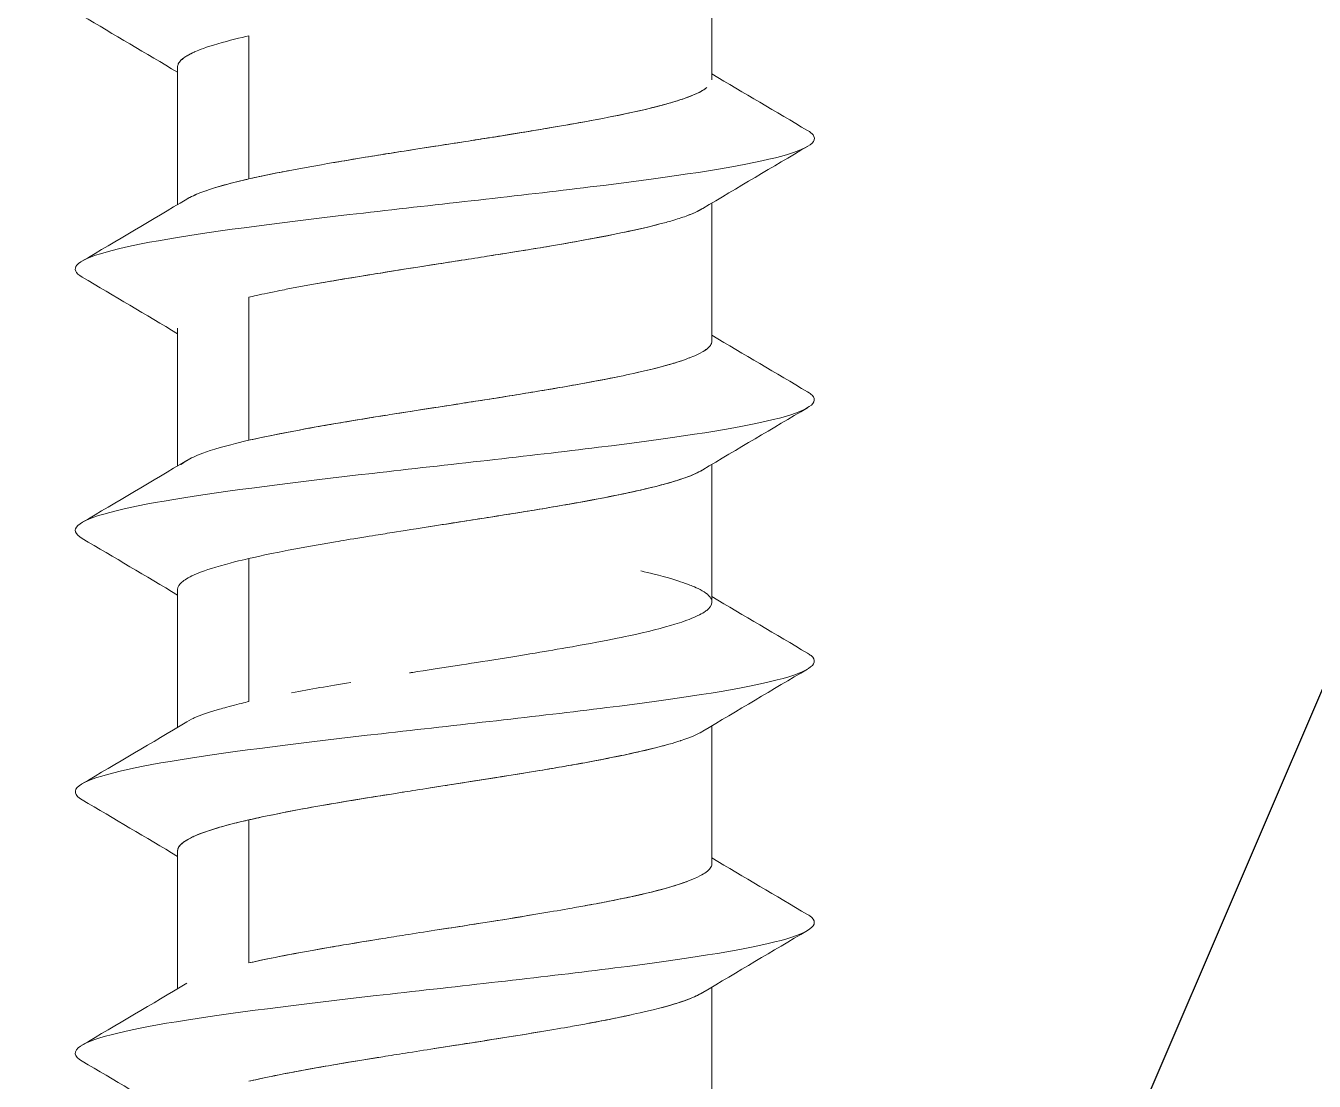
# Model space of a CAD drawing. Header units: inches. Extents: x -456 to 658, y -232 to 0.
# Drawn here: x -47.575 to -46.933, y -34.969 to -34.443 of the extents above; entities that cross this region are included whole.
import ezdxf

# ---------------------------------------------------------------- set-up
doc = ezdxf.new("R2010")
doc.units = ezdxf.units.IN
doc.header["$MEASUREMENT"] = 0

# ---------------------------------------------------------------- blocks, each defined once
blk = doc.blocks.new('*U25')
blk.add_line((0, 0), (1.5, 3.5))
blk = doc.blocks.new('ironridge flashfoot front view')
at = {"color": 0, "linetype": 'Continuous', "lineweight": 0}
for p, q in [((7331.09793, 2671.80904), (7331.09793, 2671.87763)), ((7330.86724, 2671.83072), (7330.86724, 2671.75945)), ((7330.86724, 2671.75945), (7330.86724, 2671.83072)), ((7330.83172, 2671.74666), (7330.83172, 2671.81523)), ((7331.09793, 2671.67886), (7331.09793, 2671.74746)), ((7330.86724, 2671.70055), (7330.86724, 2671.62928)), ((7330.86724, 2671.62928), (7330.86724, 2671.70055)), ((7330.83172, 2671.61649), (7330.83172, 2671.68506)), ((7331.09793, 2671.54869), (7331.09793, 2671.61728)), ((7330.86724, 2671.57038), (7330.86724, 2671.49911)), ((7330.86724, 2671.49911), (7330.86724, 2671.57038)), ((7330.83172, 2671.48632), (7330.83172, 2671.55489)), ((7331.09793, 2671.41851), (7331.09793, 2671.48711)), ((7331.06241, 2671.47433), (7331.06241, 2671.47433)), ((7331.06241, 2671.47433), (7331.06241, 2671.47433)), ((7330.86724, 2671.44021), (7330.86724, 2671.36894)), ((7330.86724, 2671.36894), (7330.86724, 2671.44021)), ((7330.83172, 2671.35615), (7330.83172, 2671.42473)), ((7331.09793, 2671.28834), (7331.09793, 2671.35694))]:
    blk.add_line(p, q, dxfattribs=at)
for points in [[(7330.83172, 2671.81254), (7330.8159, 2671.82199), (7330.80003, 2671.83136), (7330.78415, 2671.84071)], [(7331.09793, 2671.81174), (7331.11378, 2671.80229), (7331.12967, 2671.7929), (7331.14558, 2671.78354)], [(7331.09793, 2671.80886), (7331.09793, 2671.80892), (7331.09793, 2671.80897), (7331.09793, 2671.80903)], [(7331.1455, 2671.77562), (7331.12807, 2671.76537), (7331.11067, 2671.75508), (7331.09333, 2671.74471)], [(7330.78407, 2671.71846), (7330.80149, 2671.72871), (7330.8189, 2671.73899), (7330.83625, 2671.74936)], [(7331.09372, 2671.74494), (7331.09174, 2671.74369), (7331.08904, 2671.74245), (7331.08567, 2671.74119)], [(7330.83172, 2671.68237), (7330.81591, 2671.69181), (7330.80004, 2671.70119), (7330.78417, 2671.71053)], [(7331.09793, 2671.68157), (7331.11378, 2671.67212), (7331.12967, 2671.66273), (7331.14558, 2671.65338)], [(7330.9847, 2671.64941), (7330.98471, 2671.64941), (7330.98471, 2671.64941), (7330.98472, 2671.64941)], [(7331.14548, 2671.64544), (7331.12806, 2671.63519), (7331.11066, 2671.6249), (7331.09331, 2671.61453)], [(7330.78407, 2671.58829), (7330.80149, 2671.59854), (7330.8189, 2671.60882), (7330.83625, 2671.61919)], [(7330.83172, 2671.5522), (7330.81591, 2671.56164), (7330.80005, 2671.57101), (7330.78418, 2671.58035)], [(7331.09793, 2671.55141), (7331.11378, 2671.54195), (7331.12967, 2671.53257), (7331.14558, 2671.52321)], [(7331.14547, 2671.51526), (7331.12805, 2671.50501), (7331.11065, 2671.49472), (7331.0933, 2671.48434)], [(7330.88847, 2671.50348), (7330.89823, 2671.50533), (7330.90655, 2671.50678), (7330.91795, 2671.50868)], [(7330.78408, 2671.45813), (7330.8015, 2671.46838), (7330.8189, 2671.47865), (7330.83625, 2671.48902)], [(7331.0933, 2671.48434), (7331.09278, 2671.48402), (7331.09217, 2671.48369), (7331.0915, 2671.48335)], [(7330.83172, 2671.42202), (7330.81591, 2671.43146), (7330.80006, 2671.44083), (7330.78419, 2671.45017)], [(7331.09793, 2671.42124), (7331.11378, 2671.41178), (7331.12966, 2671.4024), (7331.14557, 2671.39305)], [(7330.98469, 2671.38907), (7330.9847, 2671.38906), (7330.9847, 2671.38906), (7330.98471, 2671.38906)], [(7330.9847, 2671.38907), (7330.9847, 2671.38907), (7330.98471, 2671.38906), (7330.98471, 2671.38906)], [(7331.14545, 2671.38508), (7331.12804, 2671.37483), (7331.11064, 2671.36454), (7331.09329, 2671.35416)], [(7330.78409, 2671.32797), (7330.80151, 2671.33821), (7330.81891, 2671.34849), (7330.83625, 2671.35886)], [(7330.83172, 2671.29185), (7330.81592, 2671.30129), (7330.80007, 2671.31065), (7330.7842, 2671.31999)]]:
    blk.add_open_spline(points, degree=3, dxfattribs=at)
for points, knots in [([(7330.86724, 2671.83072), (7330.8632, 2671.82979), (7330.85752, 2671.82844), (7330.85171, 2671.82674), (7330.8459, 2671.82504), (7330.8425, 2671.82369), (7330.84065, 2671.82289), (7330.83881, 2671.82209), (7330.8359, 2671.82073), (7330.83391, 2671.819), (7330.83383, 2671.81893), (7330.83375, 2671.81886), (7330.83367, 2671.81878)], [0, 0, 0, 0, 0.0625, 0.0625, 0.0625, 0.125, 0.125, 0.125, 0.1875, 0.1875, 0.1875, 0.1901102, 0.1901102, 0.1901102, 0.1901102]), ([(7330.84036, 2671.82276), (7330.84025, 2671.82271), (7330.84014, 2671.82266), (7330.84004, 2671.82262), (7330.8391, 2671.8222), (7330.83573, 2671.82083), (7330.8334, 2671.81852), (7330.83282, 2671.81795), (7330.83236, 2671.81735), (7330.83207, 2671.81674), (7330.83184, 2671.81625), (7330.83172, 2671.81575), (7330.83172, 2671.81523)], [0.1223702, 0.1223702, 0.1223702, 0.1223702, 0.125, 0.125, 0.125, 0.1875, 0.1875, 0.1875, 0.2160734, 0.2160734, 0.2160734, 0.2388466, 0.2388466, 0.2388466, 0.2388466]), ([(7330.86724, 2671.75945), (7330.86934, 2671.75993), (7330.87238, 2671.76061), (7330.87663, 2671.76149), (7330.88121, 2671.76243), (7330.88471, 2671.7631), (7330.8868, 2671.7635), (7330.89375, 2671.76483), (7330.90131, 2671.76619), (7330.90936, 2671.76757), (7330.91067, 2671.7678), (7330.91461, 2671.76848), (7330.92148, 2671.76962), (7330.9266, 2671.77047), (7330.93079, 2671.77115), (7330.93396, 2671.77165), (7330.93439, 2671.77172), (7330.93492, 2671.77181), (7330.93557, 2671.77191), (7330.93949, 2671.77254), (7330.94754, 2671.7738), (7330.95989, 2671.77571), (7330.9692, 2671.77715), (7330.9779, 2671.7785), (7330.98585, 2671.77976), (7330.98921, 2671.78029), (7330.99352, 2671.78098), (7330.99869, 2671.78182), (7331.00485, 2671.78282), (7331.00895, 2671.7835), (7331.01114, 2671.78386), (7331.0129, 2671.78416), (7331.01492, 2671.78449), (7331.01718, 2671.78488), (7331.02199, 2671.78569), (7331.02789, 2671.7867), (7331.03456, 2671.78791), (7331.04336, 2671.78951), (7331.05014, 2671.79086), (7331.05534, 2671.79197), (7331.05731, 2671.79238), (7331.06401, 2671.79375), (7331.07266, 2671.79606), (7331.07481, 2671.79664), (7331.07692, 2671.79723), (7331.07895, 2671.79784), (7331.08136, 2671.79857), (7331.08366, 2671.79933), (7331.08578, 2671.80012), (7331.09083, 2671.80199), (7331.09307, 2671.80334), (7331.09431, 2671.80417), (7331.09456, 2671.80434), (7331.09482, 2671.80452), (7331.09507, 2671.80472)], [0, 0, 0, 0, 0.03125, 0.03125, 0.03125, 0.0625, 0.0625, 0.0625, 0.125, 0.125, 0.125, 0.15625, 0.15625, 0.15625, 0.1875, 0.1875, 0.1875, 0.1963789, 0.1963789, 0.1963789, 0.25, 0.25, 0.25, 0.3125, 0.3125, 0.3125, 0.34375, 0.34375, 0.34375, 0.375, 0.375, 0.375, 0.3949913, 0.3949913, 0.3949913, 0.4375, 0.4375, 0.4375, 0.5, 0.5, 0.5, 0.5625, 0.5625, 0.5625, 0.5910594, 0.5910594, 0.5910594, 0.625, 0.625, 0.625, 0.6875, 0.6875, 0.6875, 0.6985499, 0.6985499, 0.6985499, 0.6985499]), ([(7330.90946, 2671.76759), (7330.91797, 2671.76905), (7330.92579, 2671.77033), (7330.93077, 2671.77114), (7330.93599, 2671.77198), (7330.94454, 2671.77334), (7330.95696, 2671.77526), (7330.96938, 2671.77718), (7330.97809, 2671.77853), (7330.98628, 2671.77983), (7330.99446, 2671.78112), (7331.00291, 2671.78249), (7331.0091, 2671.78352), (7331.01529, 2671.78455), (7331.02343, 2671.7859), (7331.03352, 2671.78772), (7331.04361, 2671.78954), (7331.05035, 2671.7909), (7331.05607, 2671.79212), (7331.0626, 2671.79352), (7331.06905, 2671.79508), (7331.07325, 2671.79622), (7331.07745, 2671.79736), (7331.08275, 2671.7989), (7331.08735, 2671.80071), (7331.09115, 2671.80222), (7331.09371, 2671.80363), (7331.09537, 2671.80495)], [0.1278357, 0.1278357, 0.1278357, 0.1278357, 0.1875, 0.1875, 0.1875, 0.25, 0.25, 0.25, 0.3125, 0.3125, 0.3125, 0.375, 0.375, 0.375, 0.4375, 0.4375, 0.4375, 0.5, 0.5, 0.5, 0.5714286, 0.5714286, 0.5714286, 0.6428571, 0.6428571, 0.6428571, 0.7019212, 0.7019212, 0.7019212, 0.7019212]), ([(7330.78417, 2671.71053), (7330.78077, 2671.71253), (7330.77985, 2671.71453), (7330.78532, 2671.72085), (7330.80139, 2671.72517), (7330.85223, 2671.73381), (7330.88689, 2671.73814), (7330.96183, 2671.74678), (7331.00193, 2671.7511), (7331.07256, 2671.75975), (7331.10291, 2671.76407), (7331.14245, 2671.77271), (7331.15154, 2671.77704), (7331.14772, 2671.78209), (7331.14682, 2671.78282), (7331.14558, 2671.78354)], [0.55095867, 0.55095867, 0.55095867, 0.55095867, 0.55269752, 0.55269752, 0.55645637, 0.55645637, 0.56021521, 0.56021521, 0.56397406, 0.56397406, 0.5677329, 0.5677329, 0.57149175, 0.57149175, 0.57212562, 0.57212562, 0.57212562, 0.57212562]), ([(7331.14558, 2671.78354), (7331.14682, 2671.78282), (7331.14772, 2671.78209), (7331.15154, 2671.77704), (7331.14245, 2671.77271), (7331.10291, 2671.76407), (7331.07256, 2671.75975), (7331.00193, 2671.7511), (7330.96183, 2671.74678), (7330.88689, 2671.73814), (7330.85223, 2671.73381), (7330.80139, 2671.72517), (7330.78532, 2671.72085), (7330.77985, 2671.71453), (7330.78077, 2671.71253), (7330.78417, 2671.71053)], [-0.57212562, -0.57212562, -0.57212562, -0.57212562, -0.57149175, -0.57149175, -0.5677329, -0.5677329, -0.56397406, -0.56397406, -0.56021521, -0.56021521, -0.55645637, -0.55645637, -0.55269752, -0.55269752, -0.55095867, -0.55095867, -0.55095867, -0.55095867]), ([(7330.86724, 2671.75945), (7330.87317, 2671.76081), (7330.87978, 2671.76216), (7330.88582, 2671.76331), (7330.8862, 2671.76339), (7330.88659, 2671.76346), (7330.88699, 2671.76354)], [0, 0, 0, 0, 0.0625, 0.0625, 0.0625, 0.06648241, 0.06648241, 0.06648241, 0.06648241]), ([(7330.836, 2671.74921), (7330.83708, 2671.74986), (7330.83828, 2671.75049), (7330.83956, 2671.75108), (7330.84203, 2671.75221), (7330.84537, 2671.75357), (7330.85198, 2671.75552), (7330.8586, 2671.75748), (7330.86454, 2671.75884), (7330.86724, 2671.75945)], [0.8428523, 0.8428523, 0.8428523, 0.8428523, 0.875, 0.875, 0.875, 0.9375, 0.9375, 0.9375, 1, 1, 1, 1]), ([(7330.83625, 2671.74936), (7330.83829, 2671.75059), (7330.84068, 2671.75162), (7330.84283, 2671.75245), (7330.84517, 2671.75336), (7330.8485, 2671.75453), (7330.85348, 2671.75596), (7330.85792, 2671.75723), (7330.86199, 2671.75822), (7330.86505, 2671.75894), (7330.86585, 2671.75913), (7330.86658, 2671.7593), (7330.86724, 2671.75945)], [0.844184, 0.844184, 0.844184, 0.844184, 0.8928571, 0.8928571, 0.8928571, 0.9464286, 0.9464286, 0.9464286, 0.9889229, 0.9889229, 0.9889229, 1, 1, 1, 1]), ([(7331.09333, 2671.74471), (7331.09196, 2671.74387), (7331.08974, 2671.74272), (7331.08579, 2671.74123), (7331.08367, 2671.74044), (7331.08136, 2671.73967), (7331.07895, 2671.73894), (7331.07691, 2671.73832), (7331.0748, 2671.73773), (7331.07264, 2671.73716), (7331.06401, 2671.73489), (7331.05731, 2671.73354), (7331.0553, 2671.73311), (7331.05011, 2671.73201), (7331.04334, 2671.73066), (7331.03458, 2671.72904), (7331.02791, 2671.72781), (7331.022, 2671.72679), (7331.01718, 2671.72597), (7331.01489, 2671.72559), (7331.01284, 2671.72524), (7331.01105, 2671.72495), (7331.00889, 2671.72459), (7331.00481, 2671.72392), (7330.99865, 2671.72294), (7330.99351, 2671.72211), (7330.98923, 2671.72144), (7330.98587, 2671.72091), (7330.9779, 2671.71966), (7330.96915, 2671.7183), (7330.95979, 2671.71683), (7330.94754, 2671.71491), (7330.93952, 2671.71364), (7330.93557, 2671.71301), (7330.93491, 2671.7129), (7330.93436, 2671.71281), (7330.93393, 2671.71274), (7330.93076, 2671.71224), (7330.92653, 2671.71156), (7330.92137, 2671.71072), (7330.91462, 2671.70961), (7330.91069, 2671.70894), (7330.9093, 2671.70871), (7330.90125, 2671.70734), (7330.89369, 2671.70598), (7330.88671, 2671.70463), (7330.88466, 2671.70423), (7330.88116, 2671.70355), (7330.87655, 2671.70259), (7330.87235, 2671.70171), (7330.86933, 2671.70103), (7330.86724, 2671.70055)], [0.3259851, 0.3259851, 0.3259851, 0.3259851, 0.375, 0.375, 0.375, 0.4089193, 0.4089193, 0.4089193, 0.4375, 0.4375, 0.4375, 0.5, 0.5, 0.5, 0.5625, 0.5625, 0.5625, 0.6048583, 0.6048583, 0.6048583, 0.625, 0.625, 0.625, 0.65625, 0.65625, 0.65625, 0.6875, 0.6875, 0.6875, 0.75, 0.75, 0.75, 0.8035514, 0.8035514, 0.8035514, 0.8125, 0.8125, 0.8125, 0.84375, 0.84375, 0.84375, 0.875, 0.875, 0.875, 0.9375, 0.9375, 0.9375, 0.96875, 0.96875, 0.96875, 1, 1, 1, 1]), ([(7331.07148, 2671.73686), (7331.07113, 2671.73677), (7331.07077, 2671.73668), (7331.07041, 2671.73659), (7331.06321, 2671.73476), (7331.05674, 2671.73341), (7331.0533, 2671.73269), (7331.04986, 2671.73198), (7331.04319, 2671.73062), (7331.03392, 2671.72892), (7331.02466, 2671.72722), (7331.01658, 2671.72586), (7331.00973, 2671.72473), (7331.00287, 2671.7236), (7330.99444, 2671.72226), (7330.98716, 2671.72112), (7330.97988, 2671.71998), (7330.97114, 2671.71862), (7330.95814, 2671.71658), (7330.94513, 2671.71454), (7330.93662, 2671.71317), (7330.93524, 2671.71295), (7330.93386, 2671.71273), (7330.9253, 2671.71139), (7330.91457, 2671.7096), (7330.90991, 2671.70882), (7330.90559, 2671.70808), (7330.90159, 2671.70737)], [0.4343292, 0.4343292, 0.4343292, 0.4343292, 0.4375, 0.4375, 0.4375, 0.5, 0.5, 0.5, 0.5625, 0.5625, 0.5625, 0.625, 0.625, 0.625, 0.6875, 0.6875, 0.6875, 0.75, 0.75, 0.75, 0.8125, 0.8125, 0.8125, 0.875, 0.875, 0.875, 0.9021915, 0.9021915, 0.9021915, 0.9021915]), ([(7331.08627, 2671.67013), (7331.08638, 2671.67017), (7331.0865, 2671.67022), (7331.08661, 2671.67026), (7331.09453, 2671.6733), (7331.09761, 2671.67596), (7331.09791, 2671.67847)], [0.6232421, 0.6232421, 0.6232421, 0.6232421, 0.625, 0.625, 0.625, 0.7475518, 0.7475518, 0.7475518, 0.7475518]), ([(7331.0943, 2671.67399), (7331.0943, 2671.67399), (7331.0943, 2671.674), (7331.09431, 2671.674), (7331.09595, 2671.6751), (7331.09745, 2671.67646), (7331.09784, 2671.67809), (7331.0979, 2671.67836), (7331.09793, 2671.67861), (7331.09793, 2671.67886)], [0.68725952, 0.68725952, 0.68725952, 0.68725952, 0.6875, 0.6875, 0.6875, 0.75, 0.75, 0.75, 0.75929563, 0.75929563, 0.75929563, 0.75929563]), ([(7330.86724, 2671.62928), (7330.86831, 2671.62953), (7330.87394, 2671.63088), (7330.88681, 2671.63333), (7330.89416, 2671.63474), (7330.90174, 2671.63609), (7330.9093, 2671.63739), (7330.9121, 2671.63787), (7330.91611, 2671.63855), (7330.92144, 2671.63944), (7330.92706, 2671.64037), (7330.93131, 2671.64105), (7330.93403, 2671.64149), (7330.93535, 2671.6417), (7330.93693, 2671.64196), (7330.93877, 2671.64225), (7330.9438, 2671.64304), (7330.9508, 2671.64414), (7330.95981, 2671.64553), (7330.96978, 2671.64708), (7330.97853, 2671.64843), (7330.98593, 2671.6496), (7330.98962, 2671.65018), (7330.99389, 2671.65086), (7330.99864, 2671.65163), (7331.00289, 2671.65232), (7331.00706, 2671.65301), (7331.01113, 2671.65369), (7331.01385, 2671.65414), (7331.01687, 2671.65465), (7331.02017, 2671.65521), (7331.02455, 2671.65596), (7331.0294, 2671.65681), (7331.03458, 2671.65775), (7331.04423, 2671.6595), (7331.05091, 2671.66085), (7331.05539, 2671.6618), (7331.05932, 2671.66264), (7331.06559, 2671.664), (7331.07264, 2671.66588), (7331.07563, 2671.66668), (7331.07827, 2671.66745), (7331.08059, 2671.66818), (7331.08256, 2671.6688), (7331.08429, 2671.66939), (7331.08583, 2671.66996), (7331.08584, 2671.66997), (7331.08586, 2671.66997), (7331.08587, 2671.66998)], [0, 0, 0, 0, 0.0625, 0.0625, 0.0625, 0.125, 0.125, 0.125, 0.15625, 0.15625, 0.15625, 0.1875, 0.1875, 0.1875, 0.2042259, 0.2042259, 0.2042259, 0.25, 0.25, 0.25, 0.3125, 0.3125, 0.3125, 0.34375, 0.34375, 0.34375, 0.375, 0.375, 0.375, 0.4018496, 0.4018496, 0.4018496, 0.4375, 0.4375, 0.4375, 0.5, 0.5, 0.5, 0.5625, 0.5625, 0.5625, 0.5963888, 0.5963888, 0.5963888, 0.625, 0.625, 0.625, 0.6251444, 0.6251444, 0.6251444, 0.6251444]), ([(7330.93869, 2671.64223), (7330.94358, 2671.64301), (7330.94919, 2671.64389), (7330.95488, 2671.64477), (7330.97236, 2671.64748), (7330.9901, 2671.6502), (7331.00873, 2671.65329), (7331.01804, 2671.65483), (7331.02601, 2671.65619), (7331.03524, 2671.65787), (7331.04447, 2671.65955), (7331.05114, 2671.6609), (7331.05536, 2671.6618), (7331.05957, 2671.66269), (7331.06571, 2671.66405), (7331.07196, 2671.6657), (7331.07634, 2671.66686), (7331.07979, 2671.66787), (7331.08284, 2671.66891)], [0.2093142, 0.2093142, 0.2093142, 0.2093142, 0.25, 0.25, 0.25, 0.375, 0.375, 0.375, 0.4375, 0.4375, 0.4375, 0.5, 0.5, 0.5, 0.5625, 0.5625, 0.5625, 0.6063303, 0.6063303, 0.6063303, 0.6063303]), ([(7330.78418, 2671.58035), (7330.78049, 2671.58252), (7330.77973, 2671.58469), (7330.78675, 2671.59119), (7330.80372, 2671.59551), (7330.85597, 2671.60415), (7330.89111, 2671.60847), (7330.96645, 2671.61712), (7331.00645, 2671.62144), (7331.07631, 2671.63008), (7331.106, 2671.63441), (7331.14392, 2671.64305), (7331.15204, 2671.64737), (7331.14729, 2671.65226), (7331.14654, 2671.65282), (7331.14558, 2671.65338)], [0.51322051, 0.51322051, 0.51322051, 0.51322051, 0.51510908, 0.51510908, 0.51886792, 0.51886792, 0.52262677, 0.52262677, 0.52638561, 0.52638561, 0.53014446, 0.53014446, 0.5339033, 0.5339033, 0.53439092, 0.53439092, 0.53439092, 0.53439092]), ([(7331.14558, 2671.65338), (7331.14654, 2671.65282), (7331.14729, 2671.65226), (7331.15204, 2671.64737), (7331.14392, 2671.64305), (7331.106, 2671.63441), (7331.07631, 2671.63008), (7331.00645, 2671.62144), (7330.96645, 2671.61712), (7330.89111, 2671.60847), (7330.85597, 2671.60415), (7330.80372, 2671.59551), (7330.78675, 2671.59119), (7330.77973, 2671.58469), (7330.78049, 2671.58252), (7330.78418, 2671.58035)], [-0.53439092, -0.53439092, -0.53439092, -0.53439092, -0.5339033, -0.5339033, -0.53014446, -0.53014446, -0.52638561, -0.52638561, -0.52262677, -0.52262677, -0.51886792, -0.51886792, -0.51510908, -0.51510908, -0.51322051, -0.51322051, -0.51322051, -0.51322051]), ([(7330.98469, 2671.64941), (7330.9847, 2671.64941), (7330.9847, 2671.64941), (7330.9847, 2671.64941), (7330.9847, 2671.64941), (7330.98471, 2671.64941), (7330.98472, 2671.64941)], [0.785568632, 0.785568632, 0.785568632, 0.785568632, 0.7857142857, 0.7857142857, 0.7857142857, 0.7857611042, 0.7857611042, 0.7857611042, 0.7857611042]), ([(7330.86724, 2671.62928), (7330.86872, 2671.62962), (7330.87462, 2671.63097), (7330.88439, 2671.63287), (7330.89416, 2671.63477), (7330.9019, 2671.63612), (7330.90957, 2671.63743), (7330.91724, 2671.63875), (7330.92557, 2671.64012), (7330.93157, 2671.64109), (7330.93275, 2671.64129), (7330.93403, 2671.64149), (7330.93539, 2671.64171)], [0, 0, 0, 0, 0.0625, 0.0625, 0.0625, 0.125, 0.125, 0.125, 0.1875, 0.1875, 0.1875, 0.1997746, 0.1997746, 0.1997746, 0.1997746]), ([(7330.83356, 2671.61723), (7330.83361, 2671.61728), (7330.83366, 2671.61732), (7330.8337, 2671.61736), (7330.83488, 2671.61843), (7330.83707, 2671.61978), (7330.8396, 2671.62093), (7330.84213, 2671.62208), (7330.84536, 2671.62343), (7330.85285, 2671.6256), (7330.86033, 2671.62777), (7330.86659, 2671.62913), (7330.86724, 2671.62928)], [0.8099913, 0.8099913, 0.8099913, 0.8099913, 0.8125, 0.8125, 0.8125, 0.875, 0.875, 0.875, 0.9375, 0.9375, 0.9375, 1, 1, 1, 1]), ([(7331.09331, 2671.61453), (7331.09225, 2671.61383), (7331.0901, 2671.61268), (7331.0858, 2671.61106), (7331.08427, 2671.61049), (7331.08254, 2671.60989), (7331.08059, 2671.60928), (7331.07828, 2671.60855), (7331.07564, 2671.60779), (7331.07265, 2671.607), (7331.06558, 2671.60514), (7331.05929, 2671.60379), (7331.05536, 2671.60295), (7331.05089, 2671.602), (7331.04422, 2671.60064), (7331.03455, 2671.59886), (7331.02952, 2671.59793), (7331.02469, 2671.59708), (7331.02017, 2671.59631), (7331.017, 2671.59577), (7331.01399, 2671.59526), (7331.01117, 2671.5948), (7331.00683, 2671.59408), (7331.00265, 2671.59341), (7330.99868, 2671.59277), (7330.99498, 2671.59218), (7330.99072, 2671.59151), (7330.98586, 2671.59074), (7330.9785, 2671.58959), (7330.9698, 2671.58823), (7330.95989, 2671.58668), (7330.95085, 2671.58526), (7330.94381, 2671.58415), (7330.93877, 2671.58334), (7330.93691, 2671.58305), (7330.93532, 2671.5828), (7330.934, 2671.58258), (7330.93128, 2671.58215), (7330.92707, 2671.58148), (7330.9215, 2671.58057), (7330.91615, 2671.57969), (7330.91213, 2671.57902), (7330.90933, 2671.57854), (7330.90176, 2671.57725), (7330.89417, 2671.5759), (7330.88682, 2671.57448), (7330.87394, 2671.57199), (7330.86831, 2671.57062), (7330.86724, 2671.57038)], [0.3312312, 0.3312312, 0.3312312, 0.3312312, 0.375, 0.375, 0.375, 0.4035483, 0.4035483, 0.4035483, 0.4375, 0.4375, 0.4375, 0.5, 0.5, 0.5, 0.5625, 0.5625, 0.5625, 0.5992424, 0.5992424, 0.5992424, 0.625, 0.625, 0.625, 0.65625, 0.65625, 0.65625, 0.6875, 0.6875, 0.6875, 0.75, 0.75, 0.75, 0.7956961, 0.7956961, 0.7956961, 0.8125, 0.8125, 0.8125, 0.84375, 0.84375, 0.84375, 0.875, 0.875, 0.875, 0.9375, 0.9375, 0.9375, 1, 1, 1, 1]), ([(7331.09373, 2671.61477), (7331.09195, 2671.61364), (7331.08952, 2671.61249), (7331.08642, 2671.6113), (7331.08255, 2671.60981), (7331.07827, 2671.60846), (7331.07176, 2671.60676), (7331.06524, 2671.60507), (7331.05902, 2671.60372), (7331.05484, 2671.60284), (7331.05066, 2671.60196), (7331.04395, 2671.6006), (7331.03499, 2671.59894), (7331.02603, 2671.59729), (7331.01812, 2671.59593), (7331.00828, 2671.59432), (7330.98928, 2671.59121), (7330.97204, 2671.58858), (7330.95683, 2671.58619)], [0.3248852, 0.3248852, 0.3248852, 0.3248852, 0.375, 0.375, 0.375, 0.4375, 0.4375, 0.4375, 0.5, 0.5, 0.5, 0.5625, 0.5625, 0.5625, 0.625, 0.625, 0.625, 0.7457291, 0.7457291, 0.7457291, 0.7457291]), ([(7330.86724, 2671.57038), (7330.86572, 2671.57003), (7330.85968, 2671.56868), (7330.85305, 2671.56679), (7330.84642, 2671.5649), (7330.84285, 2671.56354), (7330.83994, 2671.56223), (7330.83702, 2671.56091), (7330.83492, 2671.55955), (7330.83383, 2671.55858), (7330.83273, 2671.5576), (7330.83172, 2671.55625), (7330.83172, 2671.55489)], [0, 0, 0, 0, 0.0625, 0.0625, 0.0625, 0.125, 0.125, 0.125, 0.1875, 0.1875, 0.1875, 0.2499375, 0.2499375, 0.2499375, 0.2499375]), ([(7331.09793, 2671.54869), (7331.09799, 2671.54968), (7331.09758, 2671.5502), (7331.09756, 2671.55024), (7331.09737, 2671.55063), (7331.09711, 2671.55105), (7331.09673, 2671.55148), (7331.09615, 2671.55217), (7331.09529, 2671.55291), (7331.09404, 2671.55372), (7331.09143, 2671.55539), (7331.08848, 2671.55655), (7331.08683, 2671.55719), (7331.08415, 2671.55823), (7331.08071, 2671.55939), (7331.07623, 2671.56068), (7331.06922, 2671.56268), (7331.06389, 2671.56386), (7331.06241, 2671.5642)], [0.7568303, 0.7568303, 0.7568303, 0.7568303, 0.7857143, 0.7857143, 0.7857143, 0.8066133, 0.8066133, 0.8066133, 0.8392857, 0.8392857, 0.8392857, 0.8928571, 0.8928571, 0.8928571, 0.9464286, 0.9464286, 0.9464286, 1, 1, 1, 1]), ([(7330.94724, 2671.51341), (7330.94782, 2671.5135), (7330.94837, 2671.51359), (7330.94889, 2671.51367), (7330.95482, 2671.5146), (7330.96477, 2671.51614), (7330.97315, 2671.51743), (7330.97943, 2671.5184), (7330.9869, 2671.51957), (7330.9955, 2671.52095), (7331.0041, 2671.52233), (7331.01112, 2671.5235), (7331.01653, 2671.52442), (7331.02193, 2671.52534), (7331.02877, 2671.5265), (7331.03743, 2671.5281), (7331.0461, 2671.5297), (7331.05176, 2671.53085), (7331.05652, 2671.53187), (7331.06541, 2671.53378), (7331.07399, 2671.53596), (7331.0795, 2671.53766), (7331.08225, 2671.53852), (7331.08566, 2671.5396), (7331.08929, 2671.54118), (7331.09292, 2671.54277), (7331.0944, 2671.54384), (7331.09528, 2671.54453), (7331.09652, 2671.5455), (7331.09792, 2671.54699), (7331.09793, 2671.54869)], [0.2080026, 0.2080026, 0.2080026, 0.2080026, 0.2142857, 0.2142857, 0.2142857, 0.2857143, 0.2857143, 0.2857143, 0.3392857, 0.3392857, 0.3392857, 0.3928571, 0.3928571, 0.3928571, 0.4464286, 0.4464286, 0.4464286, 0.5, 0.5, 0.5, 0.6, 0.6, 0.6, 0.65, 0.65, 0.65, 0.7, 0.7, 0.7, 0.7699716, 0.7699716, 0.7699716, 0.7699716]), ([(7330.78419, 2671.45017), (7330.78021, 2671.45251), (7330.77964, 2671.45486), (7330.78829, 2671.46152), (7330.80615, 2671.46584), (7330.85976, 2671.47449), (7330.89538, 2671.47881), (7330.97106, 2671.48745), (7331.01094, 2671.49178), (7331.08, 2671.50042), (7331.10901, 2671.50474), (7331.14527, 2671.51339), (7331.15243, 2671.51771), (7331.14682, 2671.52242), (7331.14625, 2671.52282), (7331.14558, 2671.52321)], [0.47548234, 0.47548234, 0.47548234, 0.47548234, 0.47752064, 0.47752064, 0.48127948, 0.48127948, 0.48503833, 0.48503833, 0.48879717, 0.48879717, 0.49255601, 0.49255601, 0.49631486, 0.49631486, 0.49665693, 0.49665693, 0.49665693, 0.49665693]), ([(7331.14558, 2671.52321), (7331.14625, 2671.52282), (7331.14682, 2671.52242), (7331.15243, 2671.51771), (7331.14527, 2671.51339), (7331.10901, 2671.50474), (7331.08, 2671.50042), (7331.01094, 2671.49178), (7330.97106, 2671.48745), (7330.89538, 2671.47881), (7330.85976, 2671.47449), (7330.80615, 2671.46584), (7330.78829, 2671.46152), (7330.77964, 2671.45486), (7330.78021, 2671.45251), (7330.78419, 2671.45017)], [-0.49665693, -0.49665693, -0.49665693, -0.49665693, -0.49631486, -0.49631486, -0.49255601, -0.49255601, -0.48879717, -0.48879717, -0.48503833, -0.48503833, -0.48127948, -0.48127948, -0.47752064, -0.47752064, -0.47548234, -0.47548234, -0.47548234, -0.47548234]), ([(7330.83625, 2671.48902), (7330.83803, 2671.49009), (7330.83954, 2671.49073), (7330.84002, 2671.49095), (7330.84309, 2671.49231), (7330.84694, 2671.49367), (7330.85144, 2671.49501), (7330.85279, 2671.49541), (7330.8551, 2671.49609), (7330.8588, 2671.49705), (7330.86223, 2671.49794), (7330.86515, 2671.49863), (7330.86724, 2671.49911)], [0.8447147, 0.8447147, 0.8447147, 0.8447147, 0.875, 0.875, 0.875, 0.9375, 0.9375, 0.9375, 0.96875, 0.96875, 0.96875, 1, 1, 1, 1]), ([(7331.0933, 2671.48434), (7331.0927, 2671.48399), (7331.09202, 2671.48361), (7331.09126, 2671.48323), (7331.08749, 2671.48134), (7331.08385, 2671.48017), (7331.08251, 2671.47972), (7331.0824, 2671.47969), (7331.08229, 2671.47965), (7331.08217, 2671.47961), (7331.08035, 2671.47901), (7331.07688, 2671.47789), (7331.07041, 2671.47625), (7331.0652, 2671.47493), (7331.06002, 2671.47377), (7331.05536, 2671.47278), (7331.05181, 2671.47203), (7331.04745, 2671.47113), (7331.0421, 2671.47011), (7331.03449, 2671.46864), (7331.02942, 2671.46775), (7331.02767, 2671.46744), (7331.02625, 2671.46719), (7331.02473, 2671.46693), (7331.02312, 2671.46665), (7331.01985, 2671.46608), (7331.01618, 2671.46546), (7331.01208, 2671.46478), (7331.00673, 2671.46389), (7331.00129, 2671.46302), (7330.9958, 2671.46214), (7330.98864, 2671.46101), (7330.98017, 2671.45968), (7330.97048, 2671.45816), (7330.96825, 2671.45781), (7330.96397, 2671.45714), (7330.95766, 2671.45615), (7330.95225, 2671.4553), (7330.94803, 2671.45463), (7330.94499, 2671.45415), (7330.94409, 2671.45401), (7330.94309, 2671.45386), (7330.94198, 2671.45368), (7330.93744, 2671.45296), (7330.93108, 2671.45196), (7330.92317, 2671.45067), (7330.91462, 2671.44928), (7330.90784, 2671.44813), (7330.90262, 2671.44721), (7330.89744, 2671.4463), (7330.89097, 2671.44513), (7330.88375, 2671.4437), (7330.87733, 2671.44243), (7330.87272, 2671.44144), (7330.86949, 2671.44071), (7330.86865, 2671.44053), (7330.8679, 2671.44036), (7330.86724, 2671.44021)], [0.3235596, 0.3235596, 0.3235596, 0.3235596, 0.3392857, 0.3392857, 0.3392857, 0.3928571, 0.3928571, 0.3928571, 0.3961803, 0.3961803, 0.3961803, 0.4464286, 0.4464286, 0.4464286, 0.5, 0.5, 0.5, 0.5408163, 0.5408163, 0.5408163, 0.5816327, 0.5816327, 0.5816327, 0.5950902, 0.5950902, 0.5950902, 0.622449, 0.622449, 0.622449, 0.6632653, 0.6632653, 0.6632653, 0.7244898, 0.7244898, 0.7244898, 0.755102, 0.755102, 0.755102, 0.7857143, 0.7857143, 0.7857143, 0.7962382, 0.7962382, 0.7962382, 0.8392857, 0.8392857, 0.8392857, 0.8928571, 0.8928571, 0.8928571, 0.9464286, 0.9464286, 0.9464286, 0.9889229, 0.9889229, 0.9889229, 1, 1, 1, 1]), ([(7331.07533, 2671.47755), (7331.07468, 2671.47737), (7331.07401, 2671.47719), (7331.07332, 2671.47701), (7331.06568, 2671.47496), (7331.05721, 2671.47317), (7331.05413, 2671.47252), (7331.05181, 2671.47203), (7331.04525, 2671.47067), (7331.03626, 2671.469), (7331.02727, 2671.46733), (7331.01933, 2671.46597), (7331.0102, 2671.46447), (7330.99198, 2671.46147), (7330.97434, 2671.45877), (7330.95757, 2671.45614)], [0.4091198, 0.4091198, 0.4091198, 0.4091198, 0.4166667, 0.4166667, 0.4166667, 0.5, 0.5, 0.5, 0.5625, 0.5625, 0.5625, 0.625, 0.625, 0.625, 0.7496963, 0.7496963, 0.7496963, 0.7496963]), ([(7330.93822, 2671.45309), (7330.93643, 2671.4528), (7330.93467, 2671.45252), (7330.93298, 2671.45225), (7330.92553, 2671.45106), (7330.91726, 2671.44971), (7330.91058, 2671.44858), (7330.9039, 2671.44745), (7330.89604, 2671.44609), (7330.88599, 2671.44414), (7330.87593, 2671.44218), (7330.86994, 2671.44082), (7330.86724, 2671.44021)], [0.7983117, 0.7983117, 0.7983117, 0.7983117, 0.8125, 0.8125, 0.8125, 0.875, 0.875, 0.875, 0.9375, 0.9375, 0.9375, 1, 1, 1, 1]), ([(7330.86724, 2671.44021), (7330.86515, 2671.43973), (7330.86226, 2671.43906), (7330.85885, 2671.43819), (7330.8551, 2671.43723), (7330.85277, 2671.43655), (7330.85143, 2671.43615), (7330.84695, 2671.43483), (7330.8431, 2671.43348), (7330.84004, 2671.4321), (7330.83952, 2671.43186), (7330.83793, 2671.43118), (7330.83609, 2671.43004), (7330.8347, 2671.42919), (7330.83391, 2671.4285), (7330.83339, 2671.42799), (7330.83332, 2671.42793), (7330.83324, 2671.42785), (7330.83315, 2671.42775), (7330.83265, 2671.42722), (7330.83168, 2671.42621), (7330.83172, 2671.42473)], [0, 0, 0, 0, 0.03125, 0.03125, 0.03125, 0.0625, 0.0625, 0.0625, 0.125, 0.125, 0.125, 0.15625, 0.15625, 0.15625, 0.1875, 0.1875, 0.1875, 0.1960569, 0.1960569, 0.1960569, 0.2423824, 0.2423824, 0.2423824, 0.2423824]), ([(7330.86724, 2671.44021), (7330.86131, 2671.43885), (7330.85606, 2671.4375), (7330.85208, 2671.43634), (7330.84809, 2671.43519), (7330.84399, 2671.43384), (7330.84045, 2671.43228), (7330.83692, 2671.43073), (7330.83494, 2671.42936), (7330.83395, 2671.42851), (7330.83302, 2671.42771), (7330.83171, 2671.42647), (7330.83172, 2671.42473)], [0, 0, 0, 0, 0.0625, 0.0625, 0.0625, 0.125, 0.125, 0.125, 0.1875, 0.1875, 0.1875, 0.246381, 0.246381, 0.246381, 0.246381]), ([(7330.86724, 2671.36894), (7330.86853, 2671.36923), (7330.87003, 2671.36957), (7330.8718, 2671.36995), (7330.87555, 2671.37077), (7330.88046, 2671.37179), (7330.88684, 2671.373), (7330.89517, 2671.37459), (7330.90287, 2671.37594), (7330.90932, 2671.37704), (7330.91174, 2671.37746), (7330.91964, 2671.37883), (7330.93403, 2671.38114), (7330.93758, 2671.38171), (7330.9413, 2671.38231), (7330.9452, 2671.38292), (7330.94986, 2671.38365), (7330.95476, 2671.38442), (7330.95988, 2671.38521), (7330.97189, 2671.38706), (7330.98058, 2671.38841), (7330.98589, 2671.38925), (7330.99191, 2671.3902), (7331.00053, 2671.39156), (7331.01118, 2671.39334), (7331.0167, 2671.39427), (7331.02164, 2671.39511), (7331.02604, 2671.39589), (7331.02915, 2671.39643), (7331.03198, 2671.39694), (7331.03456, 2671.39741), (7331.03851, 2671.39812), (7331.04211, 2671.3988), (7331.04539, 2671.39944), (7331.04842, 2671.40002), (7331.0518, 2671.4007), (7331.0554, 2671.40146), (7331.06085, 2671.40262), (7331.06682, 2671.40397), (7331.07265, 2671.40553), (7331.07793, 2671.40694), (7331.08136, 2671.40805), (7331.08368, 2671.40885), (7331.08454, 2671.40915), (7331.08524, 2671.40941), (7331.08582, 2671.40962), (7331.08697, 2671.41005), (7331.08873, 2671.41072), (7331.09066, 2671.41164), (7331.0925, 2671.41251), (7331.0936, 2671.41319), (7331.09432, 2671.41367), (7331.09624, 2671.41495), (7331.0975, 2671.41631), (7331.09784, 2671.41773), (7331.0979, 2671.418), (7331.09794, 2671.41826), (7331.09793, 2671.41851)], [0, 0, 0, 0, 0.020019, 0.020019, 0.020019, 0.0625, 0.0625, 0.0625, 0.125, 0.125, 0.125, 0.1875, 0.1875, 0.1875, 0.2159735, 0.2159735, 0.2159735, 0.25, 0.25, 0.25, 0.3125, 0.3125, 0.3125, 0.375, 0.375, 0.375, 0.4116561, 0.4116561, 0.4116561, 0.4375, 0.4375, 0.4375, 0.46875, 0.46875, 0.46875, 0.5, 0.5, 0.5, 0.5625, 0.5625, 0.5625, 0.608091, 0.608091, 0.608091, 0.625, 0.625, 0.625, 0.65625, 0.65625, 0.65625, 0.6875, 0.6875, 0.6875, 0.75, 0.75, 0.75, 0.7569068, 0.7569068, 0.7569068, 0.7569068]), ([(7331.0349, 2671.39747), (7331.03499, 2671.39748), (7331.03507, 2671.3975), (7331.03515, 2671.39751), (7331.04198, 2671.39876), (7331.04893, 2671.40011), (7331.05428, 2671.40123), (7331.05962, 2671.40234), (7331.06583, 2671.4037), (7331.07288, 2671.40559), (7331.07965, 2671.40741), (7331.0835, 2671.40874), (7331.08625, 2671.40978)], [0.436755, 0.436755, 0.436755, 0.436755, 0.4375, 0.4375, 0.4375, 0.5, 0.5, 0.5, 0.5625, 0.5625, 0.5625, 0.6225409, 0.6225409, 0.6225409, 0.6225409]), ([(7330.7842, 2671.31999), (7330.77993, 2671.3225), (7330.77959, 2671.32502), (7330.78994, 2671.33186), (7330.80868, 2671.33618), (7330.86362, 2671.34482), (7330.89969, 2671.34915), (7330.97567, 2671.35779), (7331.0154, 2671.36211), (7331.08361, 2671.37076), (7331.11193, 2671.37508), (7331.14652, 2671.38372), (7331.1527, 2671.38805), (7331.14631, 2671.39259), (7331.14596, 2671.39282), (7331.14557, 2671.39305)], [0.43774423, 0.43774423, 0.43774423, 0.43774423, 0.43993219, 0.43993219, 0.44369104, 0.44369104, 0.44744988, 0.44744988, 0.45120873, 0.45120873, 0.45496757, 0.45496757, 0.45872642, 0.45872642, 0.4589237, 0.4589237, 0.4589237, 0.4589237]), ([(7331.14557, 2671.39305), (7331.14596, 2671.39282), (7331.14631, 2671.39259), (7331.1527, 2671.38805), (7331.14652, 2671.38372), (7331.11193, 2671.37508), (7331.08361, 2671.37076), (7331.0154, 2671.36211), (7330.97567, 2671.35779), (7330.89969, 2671.34915), (7330.86362, 2671.34482), (7330.80868, 2671.33618), (7330.78994, 2671.33186), (7330.77959, 2671.32502), (7330.77993, 2671.3225), (7330.7842, 2671.31999)], [-0.4589237, -0.4589237, -0.4589237, -0.4589237, -0.45872642, -0.45872642, -0.45496757, -0.45496757, -0.45120873, -0.45120873, -0.44744988, -0.44744988, -0.44369104, -0.44369104, -0.43993219, -0.43993219, -0.43774423, -0.43774423, -0.43774423, -0.43774423]), ([(7330.95986, 2671.3852), (7330.95986, 2671.3852), (7330.95986, 2671.3852), (7330.95986, 2671.3852), (7330.97863, 2671.38811), (7330.99607, 2671.39081), (7331.01221, 2671.39352)], [0.249981, 0.249981, 0.249981, 0.249981, 0.25, 0.25, 0.25, 0.3744304, 0.3744304, 0.3744304, 0.3744304]), ([(7330.86724, 2671.36894), (7330.87128, 2671.36986), (7330.87752, 2671.37122), (7330.88643, 2671.37292), (7330.89534, 2671.37463), (7330.90312, 2671.37598), (7330.90772, 2671.37677), (7330.91232, 2671.37756), (7330.92036, 2671.37893), (7330.93105, 2671.38066), (7330.9315, 2671.38073), (7330.93194, 2671.38081), (7330.93238, 2671.38088)], [0, 0, 0, 0, 0.0625, 0.0625, 0.0625, 0.125, 0.125, 0.125, 0.1875, 0.1875, 0.1875, 0.1901266, 0.1901266, 0.1901266, 0.1901266]), ([(7331.09329, 2671.35416), (7331.09138, 2671.35304), (7331.08892, 2671.35193), (7331.08681, 2671.3511), (7331.08433, 2671.35013), (7331.08055, 2671.34878), (7331.07367, 2671.34693), (7331.06679, 2671.34509), (7331.06054, 2671.34373), (7331.05761, 2671.34309), (7331.05469, 2671.34246), (7331.04835, 2671.34109), (7331.03843, 2671.33923), (7331.03779, 2671.33911), (7331.03716, 2671.33899), (7331.03654, 2671.33888)], [0.3218574, 0.3218574, 0.3218574, 0.3218574, 0.375, 0.375, 0.375, 0.4375, 0.4375, 0.4375, 0.5, 0.5, 0.5, 0.5625, 0.5625, 0.5625, 0.5665203, 0.5665203, 0.5665203, 0.5665203]), ([(7331.09329, 2671.35416), (7331.09264, 2671.35377), (7331.09179, 2671.3533), (7331.09066, 2671.35276), (7331.08872, 2671.35183), (7331.08694, 2671.35114), (7331.08577, 2671.3507), (7331.08521, 2671.35049), (7331.08452, 2671.35024), (7331.08368, 2671.34995), (7331.08137, 2671.34915), (7331.07795, 2671.34806), (7331.07266, 2671.34666)], [0.3244563, 0.3244563, 0.3244563, 0.3244563, 0.34375, 0.34375, 0.34375, 0.375, 0.375, 0.375, 0.3916865, 0.3916865, 0.3916865, 0.4374698, 0.4374698, 0.4374698, 0.4374698]), ([(7331.05665, 2671.34288), (7331.0562, 2671.34279), (7331.05575, 2671.34269), (7331.05531, 2671.3426), (7331.05255, 2671.34201), (7331.04927, 2671.34133), (7331.04535, 2671.34056), (7331.04186, 2671.33987), (7331.03826, 2671.33919), (7331.03457, 2671.33851), (7331.03209, 2671.33806), (7331.02926, 2671.33755), (7331.02604, 2671.33698), (7331.02177, 2671.33623), (7331.0168, 2671.33539), (7331.01109, 2671.33445), (7331.00048, 2671.3327), (7330.99187, 2671.33135), (7330.98582, 2671.33039), (7330.98054, 2671.32956), (7330.97186, 2671.3282), (7330.95984, 2671.32632), (7330.95475, 2671.32552), (7330.94986, 2671.32475), (7330.9452, 2671.32402), (7330.94127, 2671.3234), (7330.93751, 2671.3228), (7330.93392, 2671.32223), (7330.9197, 2671.31997), (7330.91183, 2671.31863), (7330.90933, 2671.3182), (7330.90287, 2671.3171), (7330.89513, 2671.31573), (7330.88675, 2671.31411), (7330.88042, 2671.31289), (7330.87554, 2671.31187), (7330.8718, 2671.31105), (7330.87004, 2671.31067), (7330.86853, 2671.31033), (7330.86724, 2671.31004)], [0.4949521, 0.4949521, 0.4949521, 0.4949521, 0.5, 0.5, 0.5, 0.53125, 0.53125, 0.53125, 0.5625, 0.5625, 0.5625, 0.5893497, 0.5893497, 0.5893497, 0.625, 0.625, 0.625, 0.6875, 0.6875, 0.6875, 0.75, 0.75, 0.75, 0.7838964, 0.7838964, 0.7838964, 0.8125, 0.8125, 0.8125, 0.875, 0.875, 0.875, 0.9375, 0.9375, 0.9375, 0.979962, 0.979962, 0.979962, 1, 1, 1, 1]), ([(7331.01229, 2671.33465), (7331.01219, 2671.33463), (7331.01208, 2671.33461), (7331.01197, 2671.33459), (7330.99485, 2671.33176), (7330.97733, 2671.32906), (7330.95954, 2671.32627)], [0.6242146, 0.6242146, 0.6242146, 0.6242146, 0.625, 0.625, 0.625, 0.7496837, 0.7496837, 0.7496837, 0.7496837]), ([(7330.93204, 2671.32193), (7330.93149, 2671.32185), (7330.93093, 2671.32176), (7330.93036, 2671.32167), (7330.91899, 2671.31984), (7330.91105, 2671.3185), (7330.90688, 2671.31778), (7330.90272, 2671.31706), (7330.89492, 2671.3157), (7330.88617, 2671.314), (7330.87742, 2671.3123), (7330.87122, 2671.31094), (7330.86724, 2671.31004)], [0.8093918, 0.8093918, 0.8093918, 0.8093918, 0.8125, 0.8125, 0.8125, 0.875, 0.875, 0.875, 0.9375, 0.9375, 0.9375, 1, 1, 1, 1])]:
    blk.add_open_spline(points, degree=3, knots=knots, dxfattribs=at)

msp = doc.modelspace()

# ---------------------------------------------------------------- block references
msp.add_blockref('ironridge flashfoot front view', (-7378.33111, -2706.27899))
at = {"xscale": 1.43330475934734, "yscale": 1.43330475934734, "zscale": 1.43330475934734}
msp.add_blockref('*U25', (-48.44126, -38.302), dxfattribs=at)

doc.saveas('drawing.dxf')
